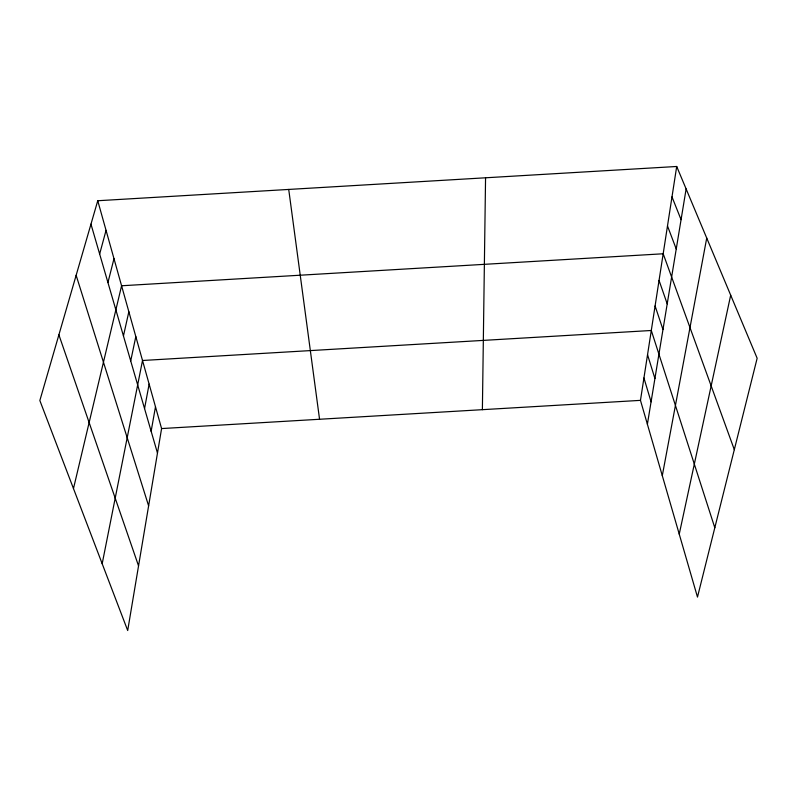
<?xml version="1.0" encoding="UTF-8"?>
<svg xmlns="http://www.w3.org/2000/svg" width="797" height="797" viewBox="0 0 797 797"><rect width="100%" height="100%" fill="white"/><g stroke="black" fill="none" stroke-linecap="round" stroke-linejoin="round"><path stroke-width="1.2" d="M482.384 409.678L485.562 177.791M676.703 166.483L757.15 358.252L697.485 597.083L640.469 400.363L676.703 166.483L97.752 200.734L39.85 400.532L127.699 630.517L161.592 428.567L97.752 200.734M647.393 424.233L686.127 188.939M151.141 431.287L155.485 406.789M144.546 408.572L149.129 384.114M662.297 475.66L706.73 238.054M102.185 563.728L142.514 360.493L651.298 330.486L714.809 527.734M130.708 360.941L135.819 336.613M679.243 534.129L730.69 295.179M123.445 335.935L128.855 311.727M73.473 488.551L121.582 285.764L663.184 253.775L734.316 449.667M107.944 282.556L113.981 258.666M99.655 254.024L106.051 230.353M161.592 428.567L640.469 400.363M671.991 196.889L681.066 219.653M667.487 225.95L676.235 248.983M659.049 280.414L667.209 303.846M58.888 334.83L138.548 565.9M655.094 305.968L662.974 329.54M76.143 275.314L148.621 505.876M647.543 354.725L654.915 378.505M643.936 377.997L651.079 401.837M90.968 224.136L157.477 453.085M288.723 189.437L319.557 419.262"/></g></svg>
